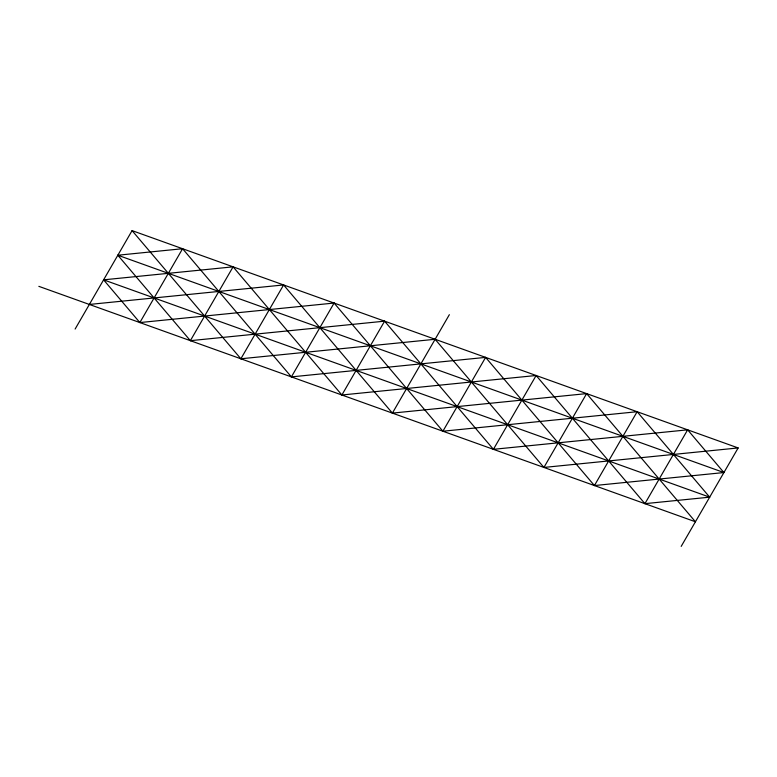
<?xml version="1.0" encoding="UTF-8"?>
<svg xmlns="http://www.w3.org/2000/svg" width="777" height="777" viewBox="0 0 777 777"><rect width="100%" height="100%" fill="white"/><g stroke="black" fill="none" stroke-linecap="round" stroke-linejoin="round"><path stroke-width="1.17" d="M75.116 329.06L132.08 230.614L738.15 447.94L681.186 546.386M139.86 322.562L334.1 303.049L442.9 431.225L637.14 411.713L709.673 497.163L644.92 503.661L536.13 375.495L341.89 394.998L233.09 266.832L103.594 279.837L139.86 322.562L182.585 248.718L291.385 376.894L485.615 357.381L594.415 485.557L723.911 472.552L687.645 429.827L493.405 449.329L384.605 321.163L190.365 340.676L117.842 255.225L182.585 248.718M190.365 340.676L233.09 266.832M132.08 230.614L240.87 358.78L283.595 284.945L392.395 413.111L586.635 393.609L695.425 521.775L38.85 286.344M291.385 376.894L334.1 303.049M341.89 394.998L384.605 321.163M392.395 413.111L449.359 314.666M442.9 431.225L485.615 357.381M493.405 449.329L536.13 375.495M240.87 358.78L435.11 339.277L543.91 467.443L586.635 393.609M594.415 485.557L637.14 411.713M644.92 503.661L687.645 429.827M89.355 304.448L283.595 284.945M543.91 467.443L738.15 447.94M117.842 255.225L723.911 472.552M103.594 279.837L709.673 497.163"/></g></svg>
